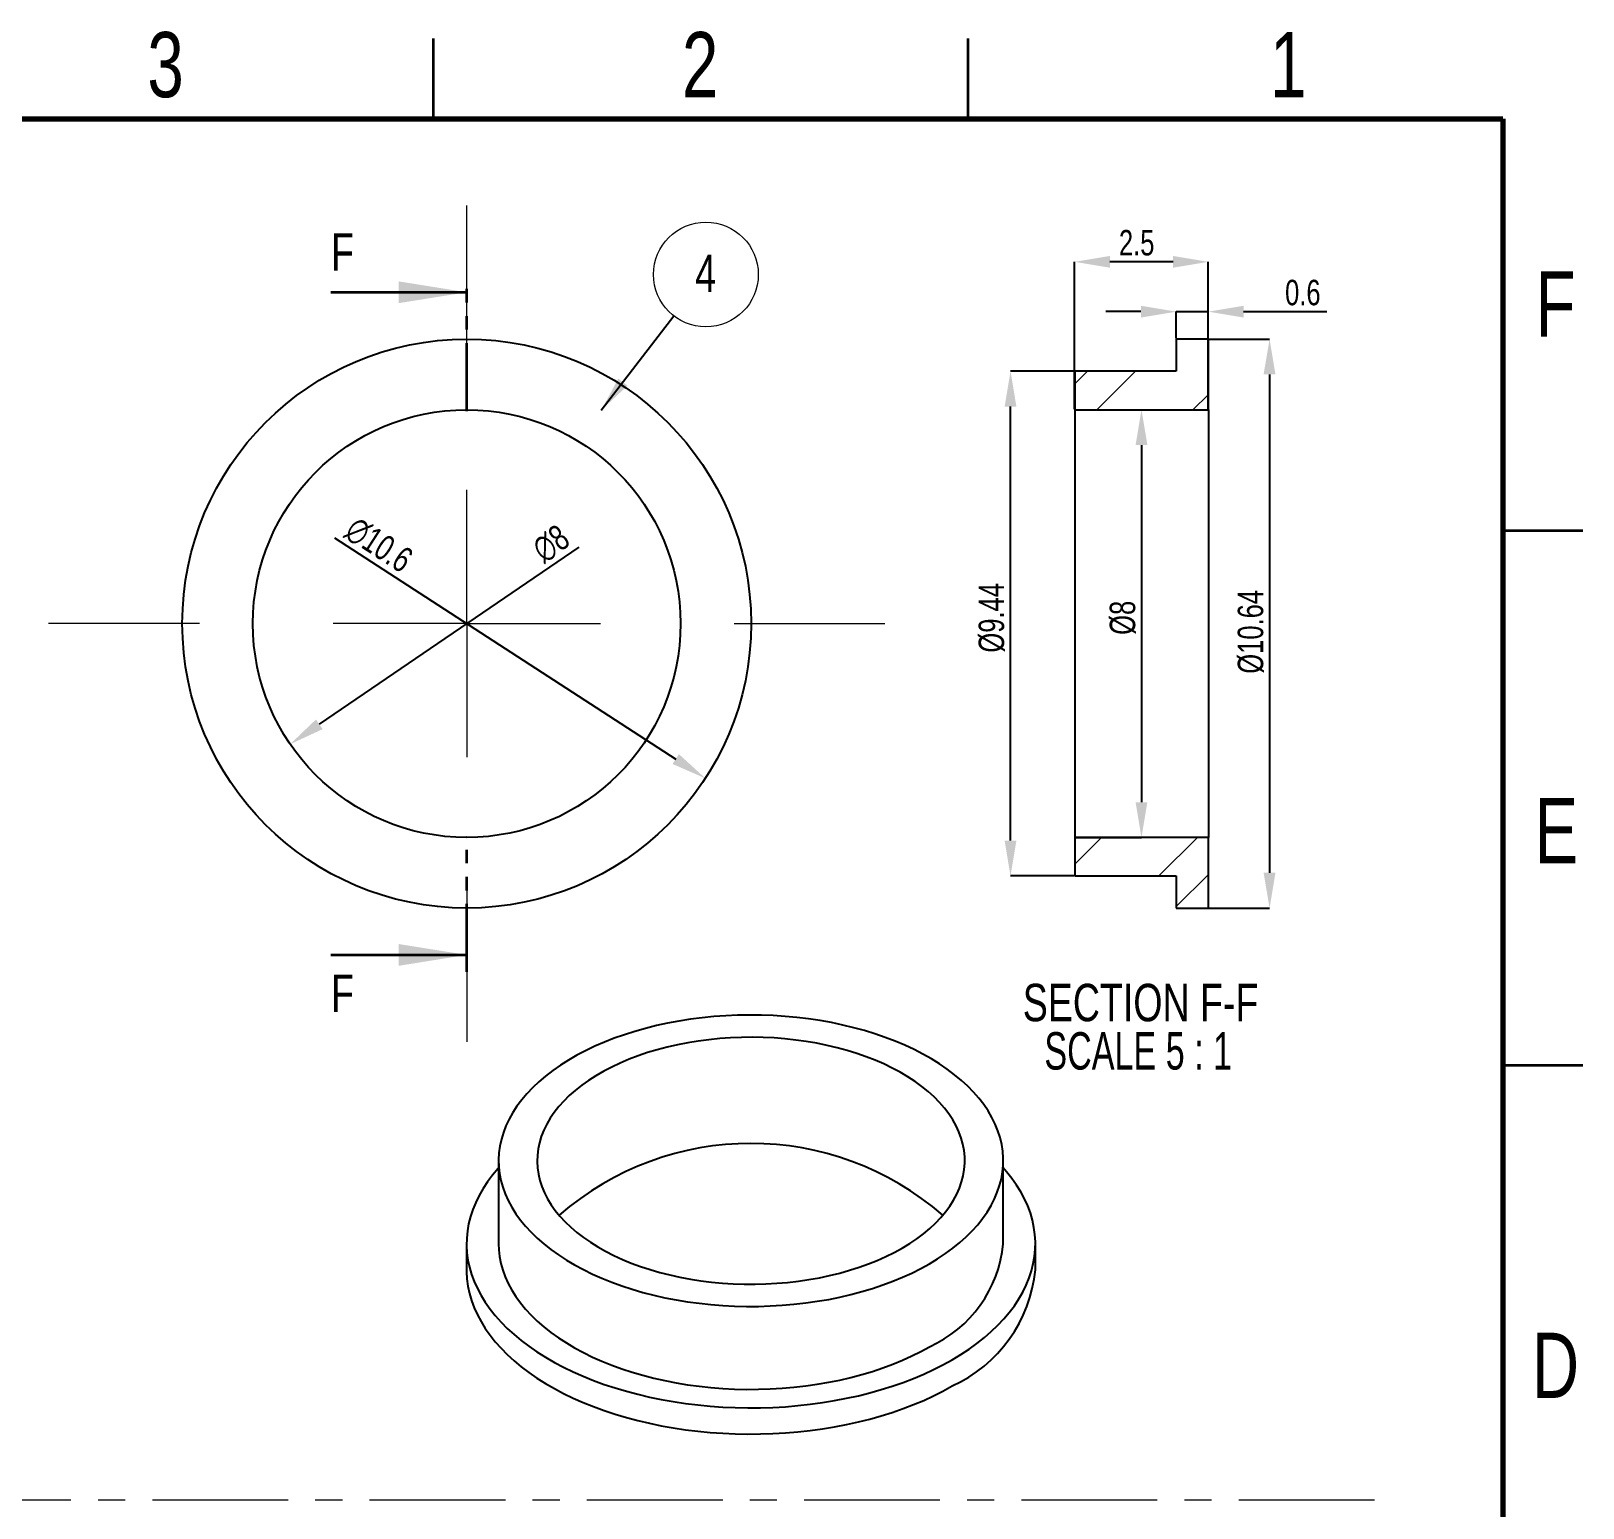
# Model space of a CAD drawing. Header units: millimetres. Extents: x 882 to 1669, y 471 to 913.
# Drawn here: x 1523.5 to 1668.6, y 774.8 to 912.9 of the extents above; entities that cross this region are included whole.
import ezdxf

# ---------------------------------------------------------------- set-up
doc = ezdxf.new("R2010")
doc.units = ezdxf.units.MM
doc.linetypes.add('CENTERX2', pattern=[20.32, 12.7, -2.54, 2.54, -2.54])
doc.linetypes.add('PHANTOM', pattern=[12.7, 6.35, -1.27, 1.27, -1.27, 1.27, -1.27])
doc.styles.add('SLDTEXTSTYLE0', font='TXT', dxfattribs={"width": 0.75})
doc.styles.add('SLDTEXTSTYLE6', font='TXT', dxfattribs={"width": 0.681818})
doc.styles.get("Standard").update_dxf_attribs({"font": 'arial.ttf'})
doc.dimstyles.new('SLDDIMSTYLE2', dxfattribs={"dimtxt": 0.18, "dimasz": 3.302, "dimexe": 0, "dimexo": 0.0625, "dimgap": 0, "dimtad": 0, "dimtih": 1, "dimtoh": 1, "dimdec": 0, "dimrnd": 1e-09, "dimzin": 0, "dimdsep": 46, "dimtxsty": 'Standard', "dimsah": 1, "dimcen": 0.09, "dimadec": 0, "dimazin": 0, "dimtfac": 3.302, "dimtdec": 0, "dimtofl": 0, "dimtmove": 0, "dimatfit": 3, "dimfxl": 1, "dimfrac": 2, "dimtolj": 1, "dimtzin": 0, "dimarcsym": 0})
doc.dimstyles.new('SLDDIMSTYLE6', dxfattribs={"dimtxt": 2.38125, "dimasz": 3.302, "dimexe": 0, "dimexo": 0.0625, "dimgap": 0.595312, "dimtad": 1, "dimdec": 1, "dimlfac": 0.2, "dimrnd": 1e-09, "dimzin": 12, "dimdsep": 46, "dimtxsty": 'SLDTEXTSTYLE0', "dimsah": 1, "dimcen": 0, "dimadec": 0, "dimazin": 3, "dimtfac": 1, "dimtdec": 1, "dimtmove": 0, "dimatfit": 3, "dimfxl": 1, "dimfrac": 2, "dimtolj": 1, "dimtzin": 12, "dimarcsym": 0})
doc.dimstyles.new('SLDDIMSTYLE7', dxfattribs={"dimtxt": 2.38125, "dimasz": 3.302, "dimexe": 0, "dimexo": 0.0625, "dimgap": 0.595312, "dimtad": 1, "dimdec": 6, "dimlfac": 0.2, "dimrnd": 1e-09, "dimzin": 12, "dimdsep": 46, "dimtxsty": 'SLDTEXTSTYLE0', "dimsah": 1, "dimcen": 0.09, "dimadec": 0, "dimazin": 3, "dimtfac": 1, "dimtdec": 1, "dimtofl": 0, "dimtmove": 0, "dimatfit": 3, "dimfxl": 1, "dimfrac": 2, "dimtolj": 1, "dimtzin": 12, "dimarcsym": 0})
doc.dimstyles.new('SLDDIMSTYLE8', dxfattribs={"dimtxt": 2.38125, "dimasz": 3.302, "dimexe": 0, "dimexo": 0.0625, "dimgap": 0.595312, "dimtad": 1, "dimdec": 6, "dimlfac": 0.2, "dimrnd": 1e-09, "dimzin": 12, "dimdsep": 46, "dimtxsty": 'SLDTEXTSTYLE0', "dimsah": 1, "dimcen": 0.09, "dimadec": 0, "dimazin": 3, "dimtfac": 1, "dimtdec": 1, "dimtmove": 0, "dimatfit": 0, "dimfxl": 1, "dimfrac": 2, "dimtolj": 1, "dimtzin": 12, "dimarcsym": 0})
doc.dimstyles.new('SLDDIMSTYLE9', dxfattribs={"dimtxt": 2.38125, "dimasz": 3.302, "dimexe": 0, "dimexo": 0.0625, "dimgap": 0.595312, "dimtad": 1, "dimdec": 6, "dimlfac": 0.2, "dimrnd": 1e-09, "dimdsep": 46, "dimtxsty": 'SLDTEXTSTYLE0', "dimsah": 1, "dimcen": 0.09, "dimadec": 0, "dimazin": 2, "dimtfac": 1, "dimtdec": 1, "dimtmove": 0, "dimatfit": 0, "dimfxl": 1, "dimfrac": 2, "dimtolj": 1, "dimtzin": 12, "dimarcsym": 0})
pattern_1 = [(45, (1251.1185, 617.688), (-6.7352, 6.7352), []), (45, (1255.609, 617.688), (-6.7352, 6.7352), [])]

# ---------------------------------------------------------------- blocks, each defined once
blk = doc.blocks.new('*D77')
at = {"color": 0, "linetype": 'Continuous', "lineweight": -2, "transparency": 16777216}
blk.add_line((1574.71, 864.64), (1550.43, 848.06), dxfattribs=at)
at = {"color": 0, "linetype": 'Continuous', "transparency": 16777216}
blk.add_solid([(1550.12, 848.51), (1550.75, 847.61), (1547.71, 846.2)], dxfattribs=at)
at = {"layer": 'Defpoints', "color": 0, "linetype": 'Continuous', "transparency": 16777216}
for p in [(1580.74, 868.76), (1547.71, 846.2)]:
    blk.add_point(p, dxfattribs=at)
at = {"color": 0, "linetype": 'Continuous', "lineweight": 18, "transparency": 16777216, "insert": (1570.08, 865.09), "char_height": 2.381, "attachment_point": 1, "rotation": 34.3419, "style": 'SLDTEXTSTYLE0'}
blk.add_mtext('\\A1;∅8', dxfattribs=at)
blk = doc.blocks.new('*D78')
at = {"color": 0, "linetype": 'Continuous', "lineweight": -2, "transparency": 16777216}
blk.add_line((1551.86, 865.49), (1583.77, 844.81), dxfattribs=at)
at = {"color": 0, "linetype": 'Continuous', "transparency": 16777216}
blk.add_solid([(1584.07, 845.27), (1583.47, 844.35), (1586.54, 843.01)], dxfattribs=at)
at = {"layer": 'Defpoints', "color": 0, "linetype": 'Continuous', "transparency": 16777216}
for p in [(1541.9, 871.95), (1586.54, 843.01)]:
    blk.add_point(p, dxfattribs=at)
at = {"color": 0, "linetype": 'Continuous', "lineweight": 18, "transparency": 16777216, "insert": (1553.97, 867.67), "char_height": 2.381, "attachment_point": 1, "rotation": 327.0557, "style": 'SLDTEXTSTYLE0'}
blk.add_mtext('\\A1;∅10.6', dxfattribs=at)
blk = doc.blocks.new('SW_NOTE_19')
at = {"color": 0, "linetype": 'Continuous', "lineweight": 0}
blk.add_circle((2.99, 3.88), 4.9, dxfattribs=at)
at = {"color": 0, "linetype": 'Continuous', "lineweight": 0, "insert": (2.96, 5.73), "char_height": 3.5, "attachment_point": 2, "style": 'SLDTEXTSTYLE0'}
blk.add_mtext('4', dxfattribs=at)
blk = doc.blocks.new('SW_CENTERMARKSYMBOL_2')
at = {"color": 0, "linetype": 'Continuous', "lineweight": 0}
for p, q in [((0, 25), (0, 39.1)), ((0, 0), (0, 12.5)), ((-25, 0), (-39.1, 0)), ((0, 0), (-12.5, 0)), ((0, 0), (0, -12.5)), ((0, 0), (12.5, 0)), ((25, 0), (39.1, 0)), ((0, -25), (0, -39.1))]:
    blk.add_line(p, q, dxfattribs=at)
blk = doc.blocks.new('*D79')
at = {"color": 0, "linetype": 'Continuous', "lineweight": -2, "transparency": 16777216}
for p, q in [((1621.14, 877.48), (1627.33, 877.48)), ((1627.33, 874.18), (1627.33, 840.78)), ((1621.14, 837.48), (1627.33, 837.48))]:
    blk.add_line(p, q, dxfattribs=at)
at = {"color": 0, "linetype": 'Continuous', "transparency": 16777216}
for points in [[(1626.78, 874.18), (1627.88, 874.18), (1627.33, 877.48)], [(1626.78, 840.78), (1627.88, 840.78), (1627.33, 837.48)]]:
    blk.add_solid(points, dxfattribs=at)
at = {"layer": 'Defpoints', "color": 0, "linetype": 'Continuous', "transparency": 16777216}
for p in [(1621.08, 877.48), (1621.08, 837.48), (1627.33, 837.48)]:
    blk.add_point(p, dxfattribs=at)
at = {"color": 0, "linetype": 'Continuous', "lineweight": 18, "transparency": 16777216, "insert": (1624.36, 858.02), "char_height": 2.381, "attachment_point": 2, "rotation": 90, "style": 'SLDTEXTSTYLE0'}
blk.add_mtext('\\A1;%%c8', dxfattribs=at)
blk = doc.blocks.new('*D80')
at = {"color": 0, "linetype": 'Continuous', "lineweight": -2, "transparency": 16777216}
for p, q in [((1621.02, 881.08), (1615.08, 881.08)), ((1615.08, 837.18), (1615.08, 877.78)), ((1621.02, 833.88), (1615.08, 833.88))]:
    blk.add_line(p, q, dxfattribs=at)
at = {"color": 0, "linetype": 'Continuous', "transparency": 16777216}
for points in [[(1614.53, 877.78), (1615.63, 877.78), (1615.08, 881.08)], [(1614.53, 837.18), (1615.63, 837.18), (1615.08, 833.88)]]:
    blk.add_solid(points, dxfattribs=at)
at = {"layer": 'Defpoints', "color": 0, "linetype": 'Continuous', "transparency": 16777216}
for p in [(1615.08, 881.08), (1621.08, 881.08), (1621.08, 833.88)]:
    blk.add_point(p, dxfattribs=at)
at = {"color": 0, "linetype": 'Continuous', "lineweight": 18, "transparency": 16777216, "insert": (1612.1, 858.02), "char_height": 2.3813, "attachment_point": 2, "rotation": 90, "style": 'SLDTEXTSTYLE0'}
blk.add_mtext('\\A1;%%c9.44', dxfattribs=at)
blk = doc.blocks.new('*D81')
at = {"color": 0, "linetype": 'Continuous', "lineweight": -2, "transparency": 16777216}
for p, q in [((1621.08, 877.54), (1621.08, 891.31)), ((1630.28, 891.31), (1624.38, 891.31)), ((1633.58, 877.54), (1633.58, 891.31))]:
    blk.add_line(p, q, dxfattribs=at)
at = {"color": 0, "linetype": 'Continuous', "transparency": 16777216}
for points in [[(1624.38, 891.86), (1624.38, 890.76), (1621.08, 891.31)], [(1630.28, 891.86), (1630.28, 890.76), (1633.58, 891.31)]]:
    blk.add_solid(points, dxfattribs=at)
at = {"layer": 'Defpoints', "color": 0, "linetype": 'Continuous', "transparency": 16777216}
for p in [(1621.08, 891.31), (1621.08, 877.48), (1633.58, 877.48)]:
    blk.add_point(p, dxfattribs=at)
at = {"color": 0, "linetype": 'Continuous', "lineweight": 18, "transparency": 16777216, "insert": (1626.88, 894.29), "char_height": 2.381, "attachment_point": 2, "style": 'SLDTEXTSTYLE0'}
blk.add_mtext('\\A1;2.5', dxfattribs=at)
blk = doc.blocks.new('*D82')
at = {"color": 0, "linetype": 'Continuous', "lineweight": -2, "transparency": 16777216}
for p, q in [((1627.28, 886.65), (1623.98, 886.65)), ((1630.58, 884.14), (1630.58, 886.65)), ((1630.58, 886.65), (1633.58, 886.65)), ((1633.58, 884.14), (1633.58, 886.65)), ((1636.88, 886.65), (1644.65, 886.65))]:
    blk.add_line(p, q, dxfattribs=at)
at = {"color": 0, "linetype": 'Continuous', "transparency": 16777216}
for points in [[(1627.28, 887.2), (1627.28, 886.1), (1630.58, 886.65)], [(1636.88, 887.2), (1636.88, 886.1), (1633.58, 886.65)]]:
    blk.add_solid(points, dxfattribs=at)
at = {"layer": 'Defpoints', "color": 0, "linetype": 'Continuous', "transparency": 16777216}
for p in [(1630.58, 886.65), (1630.58, 884.08), (1633.58, 884.08)]:
    blk.add_point(p, dxfattribs=at)
at = {"color": 0, "linetype": 'Continuous', "lineweight": 18, "transparency": 16777216, "insert": (1642.42, 889.63), "char_height": 2.381, "attachment_point": 2, "style": 'SLDTEXTSTYLE0'}
blk.add_mtext('\\A1;0.6', dxfattribs=at)
blk = doc.blocks.new('*D83')
at = {"color": 0, "linetype": 'Continuous', "lineweight": -2, "transparency": 16777216}
for p, q in [((1633.64, 884.08), (1639.31, 884.08)), ((1639.31, 880.78), (1639.31, 834.18)), ((1633.64, 830.88), (1639.31, 830.88))]:
    blk.add_line(p, q, dxfattribs=at)
at = {"color": 0, "linetype": 'Continuous', "transparency": 16777216}
for points in [[(1638.75, 880.78), (1639.86, 880.78), (1639.31, 884.08)], [(1638.75, 834.18), (1639.86, 834.18), (1639.31, 830.88)]]:
    blk.add_solid(points, dxfattribs=at)
at = {"layer": 'Defpoints', "color": 0, "linetype": 'Continuous', "transparency": 16777216}
for p in [(1633.58, 884.08), (1633.58, 830.88), (1639.31, 830.88)]:
    blk.add_point(p, dxfattribs=at)
at = {"color": 0, "linetype": 'Continuous', "lineweight": 18, "transparency": 16777216, "insert": (1636.33, 856.71), "char_height": 2.3813, "attachment_point": 2, "rotation": 90, "style": 'SLDTEXTSTYLE0'}
blk.add_mtext('\\A1;%%c10.64', dxfattribs=at)
blk = doc.blocks.new('SW_NOTE_20')
at = {"color": 0, "linetype": 'Continuous', "lineweight": 0, "char_height": 3.5, "attachment_point": 2}
for s, insert, style in [('SECTION F-F', (13.18, 4.51), 'SLDTEXTSTYLE0'), ('SCALE 5 : 1', (12.96, -0.01), 'SLDTEXTSTYLE6')]:
    blk.add_mtext(s, dxfattribs=dict(at, insert=insert, style=style))

msp = doc.modelspace()

# ---------------------------------------------------------------- hatches: boundary and pattern name
at = {"linetype": 'Continuous', "lineweight": 18}
h = msp.add_hatch(dxfattribs=at)
h.set_pattern_fill('ANSI32', style=0)
h.set_pattern_definition(pattern_1)
h.paths.add_polyline_path([(1621.0817144, 881.0794601), (1621.0817144, 877.4794601), (1633.5817144, 877.4794601), (1633.5817144, 884.0794601), (1630.5817144, 884.0794601), (1630.5817144, 881.0794601)], flags=0)
h = msp.add_hatch(dxfattribs=at)
h.set_pattern_fill('ANSI32', style=0)
h.set_pattern_definition(pattern_1)
h.paths.add_polyline_path([(1633.5817144, 830.8794601), (1633.5817144, 837.4794601), (1621.0817144, 837.4794601), (1621.0817144, 833.8794601), (1630.5817144, 833.8794601), (1630.5817144, 830.8794601)], flags=0)

# ---------------------------------------------------------------- linework, layer by layer
at = {"color": 7, "linetype": 'Continuous', "lineweight": 35}
for p, q in [((1561.1184997, 904.6882634), (1561.1184997, 912.1882634)), ((1611.1184997, 904.6882634), (1611.1184997, 912.1882634)), ((1551.5219087, 888.4634601), (1564.2219087, 888.4634601)), ((1661.1184997, 866.1882634), (1668.6184997, 866.1882634)), ((1551.5219087, 826.4954601), (1564.2219087, 826.4954601)), ((1661.1184997, 816.1882634), (1668.6184997, 816.1882634))]:
    msp.add_line(p, q, dxfattribs=at)
at = {"color": 7, "linetype": 'Continuous', "lineweight": 70}
for p, q in [((1261.1184997, 904.6882634), (1661.1184997, 904.6882634)), ((1661.1184997, 904.6882634), (1661.1184997, 627.6882634))]:
    msp.add_line(p, q, dxfattribs=at)
at = {"color": 7, "linetype": 'PHANTOM', "lineweight": 35}
for p, q in [((1564.2219087, 877.3509601), (1564.2219087, 890.0509601)), ((1564.2219087, 824.9079601), (1564.2219087, 837.6143101))]:
    msp.add_line(p, q, dxfattribs=at)
at = {"color": 7, "linetype": 'Continuous', "lineweight": 25}
for p, q in [((1630.5817143, 884.0794583), (1630.5817143, 881.0794588)), ((1633.5817144, 884.0794583), (1630.5817143, 884.0794583)), ((1633.5817144, 877.4794593), (1633.5817144, 884.0794583)), ((1630.5817143, 881.0794588), (1621.0817147, 881.0794588)), ((1621.0817147, 881.0794588), (1621.0817147, 877.4794593)), ((1621.0817147, 877.4794593), (1621.0817147, 837.4794602)), ((1621.0817147, 877.4794593), (1633.5817144, 877.4794593)), ((1633.5817144, 877.4794593), (1633.5817144, 837.4794602)), ((1633.5817144, 837.4794602), (1621.0817147, 837.4794602)), ((1621.0817147, 837.4794602), (1621.0817147, 833.8794601)), ((1633.5817144, 830.8794601), (1633.5817144, 837.4794602)), ((1621.0817147, 833.8794601), (1630.5817143, 833.8794601)), ((1630.5817143, 833.8794601), (1630.5817143, 830.8794601)), ((1630.5817143, 830.8794601), (1633.5817144, 830.8794601)), ((1567.2068029, 807.2480966), (1567.2068029, 799.4909593)), ((1614.4068026, 799.4909588), (1614.4068026, 807.2480962)), ((1564.2068026, 799.4909588), (1564.2068026, 797.0413362)), ((1617.4068045, 797.0413358), (1617.4068045, 799.4909583))]:
    msp.add_line(p, q, dxfattribs=at)
at = {"color": 7, "linetype": 'CENTERX2', "lineweight": 18}
msp.add_line((1514.5007659, 775.5461707), (1649.375745, 775.5461707), dxfattribs=at)
at = {"color": 7, "linetype": 'Continuous', "lineweight": 25, "flags": 128}
for points in [[(1607.4945218, 797.6144812), (1608.2639727, 798.0801706), (1608.9944673, 798.5663186), (1609.6843793, 799.0718384), (1610.3321695, 799.5956018), (1610.9363895, 800.1364419), (1611.4956917, 800.6931511), (1612.0088309, 801.264486), (1612.4746568, 801.8491743), (1612.8921358, 802.4459083), (1613.2603334, 803.0533579), (1613.5784293, 803.6701675), (1613.8457128, 804.2949611), (1614.0615861, 804.9263445), (1614.225567, 805.5629101), (1614.3372956, 806.2032336), (1614.3965161, 806.84589), (1614.4030991, 807.4894435), (1614.3570298, 808.1324582), (1614.2584111, 808.7734993), (1614.1074628, 809.411137), (1613.9045191, 810.0439484), (1613.6500394, 810.6705202), (1613.3445851, 811.2894564), (1612.9888393, 811.899374), (1612.583599, 812.4989139), (1612.1297647, 813.086735), (1611.6283506, 813.6615297), (1611.0804761, 814.2220128), (1610.487363, 814.7669357), (1609.8503347, 815.2950797), (1609.1708123, 815.8052674), (1608.4503136, 816.296362), (1607.6904454, 816.7672648), (1606.8929019, 817.2169276), (1606.0594644, 817.6443466), (1605.1919926, 818.0485663), (1604.2924216, 818.428686), (1603.3627601, 818.7838581), (1602.40508, 819.1132894), (1601.4215207, 819.4162447), (1600.4142744, 819.6920478), (1599.3855908, 819.9400842), (1598.3377642, 820.1597995), (1597.2731348, 820.3507036), (1596.1940742, 820.5123702), (1595.1029936, 820.6444398), (1594.0023262, 820.7466165), (1592.8945288, 820.8186732), (1591.7820722, 820.8604483), (1590.6674395, 820.8718487), (1589.5531182, 820.8528496), (1588.4415942, 820.8034929), (1587.3353477, 820.7238884), (1586.2368475, 820.6142144), (1585.1485452, 820.4747158), (1584.0728675, 820.3057026), (1583.0122171, 820.1075536), (1581.9689586, 819.8807095), (1580.9454214, 819.6256775), (1579.9438882, 819.343026), (1578.9665947, 819.0333861), (1578.0157215, 818.6974487), (1577.09339, 818.3359632), (1576.2016584, 817.9497363), (1575.3425167, 817.53963), (1574.5178819, 817.1065591), (1573.7295941, 816.6514902), (1572.9794121, 816.1754387), (1572.2690101, 815.6794667), (1571.599973, 815.1646811), (1570.9737939, 814.6322304), (1570.3918702, 814.083303), (1569.8555, 813.5191235), (1569.3658802, 812.9409507), (1568.924104, 812.3500752), (1568.5311559, 811.7478149), (1568.1879146, 811.1355145), (1567.8951434, 810.5145389), (1567.6534986, 809.8862754), (1567.4635169, 809.2521247), (1567.3256231, 808.6135022), (1567.2401255, 807.9718331), (1567.2072145, 807.3285491), (1567.2269626, 806.6850853), (1567.2993272, 806.0428778), (1567.4241465, 805.40336), (1567.601141, 804.7679582), (1567.8299169, 804.1380907), (1568.1099621, 803.5151623), (1568.4406535, 802.9005649), (1568.8212528, 802.2956674), (1569.2509111, 801.7018211), (1569.7286678, 801.1203501), (1570.2534587, 800.5525535), (1570.8241122, 799.9996965), (1571.4393549, 799.4630143), (1572.097813, 798.9437031), (1572.7980178, 798.4429222), (1573.5384095, 797.961789), (1574.3173327, 797.5013769), (1575.1330487, 797.0627144), (1575.9837417, 796.6467793), (1576.8675084, 796.2544994), (1577.7823799, 795.8867508), (1578.7263162, 795.5443539), (1579.6972067, 795.2280727), (1580.6928881, 794.9386124), (1581.7111346, 794.6766195), (1582.7496807, 794.4426792), (1583.8062034, 794.2373116), (1584.8783484, 794.0609765), (1585.9637203, 793.9140685), (1587.0599006, 793.7969117), (1588.1644411, 793.7097711), (1589.2748772, 793.6528397), (1590.3887319, 793.6262445), (1591.5035202, 793.6300447), (1592.6167543, 793.664232), (1593.7259474, 793.7287316), (1594.8286308, 793.8233957), (1595.9223374, 793.9480167), (1597.0046289, 794.1023162), (1598.0730902, 794.2859491), (1599.1253377, 794.498505), (1600.1590234, 794.7395105), (1601.171843, 795.0084261), (1602.1615313, 795.304655), (1603.1258845, 795.6275333), (1604.0627484, 795.9763421), (1604.9700316, 796.3503034), (1605.8457124, 796.7485811), (1606.6878368, 797.1702867), (1607.4945218, 797.6144812)], [(1604.9489378, 799.0840156), (1605.6525978, 799.511527), (1606.3175251, 799.9592232), (1606.9419855, 800.4259359), (1607.5243535, 800.9104454), (1608.0631042, 801.4114912), (1608.5568369, 801.9277628), (1609.0042615, 802.4579148), (1609.4042116, 803.000563), (1609.7556451, 803.5542923), (1610.057638, 804.1176604), (1610.3094135, 804.6891928), (1610.5103042, 805.2674032), (1610.6597946, 805.8507797), (1610.757488, 806.4378026), (1610.8031334, 807.0269391), (1610.7966105, 807.6166526), (1610.7379367, 808.2054037), (1610.6272633, 808.7916586), (1610.4648819, 809.373886), (1610.2512163, 809.9505668), (1609.9868214, 810.5201983), (1609.672387, 811.0812931), (1609.3087354, 811.632387), (1608.8968142, 812.1720426), (1608.4376967, 812.6988531), (1607.932584, 813.2114421), (1607.3827915, 813.708474), (1606.7897541, 814.188652), (1606.1550193, 814.6507216), (1605.4802433, 815.0934795), (1604.7671844, 815.5157701), (1604.0177065, 815.9164908), (1603.2337619, 816.2945961), (1602.4173964, 816.649101), (1601.5707395, 816.9790792), (1600.6960022, 817.2836706), (1599.795464, 817.5620803), (1598.8714758, 817.813582), (1597.9264488, 818.0375195), (1596.9628467, 818.2333088), (1595.9831836, 818.4004385), (1594.9900162, 818.5384733), (1593.9859358, 818.6470531), (1592.9735615, 818.7258939), (1591.9555336, 818.7747906), (1590.9345089, 818.7936152), (1589.9131512, 818.7823191), (1588.8941252, 818.7409315), (1587.8800885, 818.6695603), (1586.8736881, 818.5683922), (1585.8775481, 818.4376904), (1584.8942685, 818.2777963), (1583.9264137, 818.0891268), (1582.9765091, 817.8721746), (1582.0470326, 817.6275051), (1581.1404099, 817.3557572), (1580.2590052, 817.0576394), (1579.4051187, 816.7339296), (1578.5809779, 816.3854723), (1577.7887329, 816.0131768), (1577.0304505, 815.6180141), (1576.308109, 815.2010153), (1575.6235931, 814.7632682), (1574.9786884, 814.3059149), (1574.3750772, 813.8301485), (1573.8143348, 813.3372103), (1573.2979235, 812.8283862), (1572.8271914, 812.305004), (1572.4033655, 811.7684287), (1572.0275524, 811.2200604), (1571.7007318, 810.6613297), (1571.4237573, 810.0936945), (1571.1973505, 809.5186352), (1571.0221032, 808.9376525), (1570.8984713, 808.3522616), (1570.826778, 807.7639904), (1570.8072106, 807.1743732), (1570.8398193, 806.5849482), (1570.92452, 805.9972532), (1571.0610911, 805.4128219), (1571.2491771, 804.8331787), (1571.4882864, 804.2598353), (1571.7777949, 803.6942878), (1572.1169486, 803.1380122), (1572.5048618, 802.5924597), (1572.9405227, 802.0590527), (1573.4227946, 801.539183), (1573.9504197, 801.034208), (1574.5220207, 800.5454433), (1575.1361077, 800.0741656), (1575.7910763, 799.621604), (1576.4852201, 799.1889396), (1577.216728, 798.7772995), (1577.9836903, 798.3877596), (1578.7841051, 798.021335), (1579.615888, 797.6789817), (1580.4768658, 797.3615933), (1581.364792, 797.069998), (1582.2773536, 796.8049551), (1583.2121658, 796.567158), (1584.1667919, 796.3572264), (1585.1387418, 796.1757073), (1586.1254794, 796.0230754), (1587.1244281, 795.8997288), (1588.1329848, 795.805988), (1589.1485181, 795.7420977), (1590.1683755, 795.708226), (1591.1898999, 795.7044604), (1592.2104249, 795.7308109), (1593.2272884, 795.7872081), (1594.2378357, 795.8735071), (1595.2394341, 795.9894788), (1596.2294644, 796.1348258), (1597.2053525, 796.3091625), (1598.1645435, 796.5120408), (1599.1045397, 796.7429271), (1600.0228895, 797.0012198), (1600.917195, 797.2862456), (1601.7851258, 797.5972598), (1602.6244117, 797.9334536), (1603.4328695, 798.293947), (1604.2083861, 798.6778013), (1604.9489378, 799.0840156)], [(1567.2068027, 806.5753871), (1567.1596952, 806.5228426), (1566.6440384, 805.9121223), (1566.1756818, 805.2888326), (1565.7555412, 804.654193), (1565.3844399, 804.0094462), (1565.0631039, 803.3558542), (1564.7921622, 802.6946965), (1564.5721452, 802.0272671), (1564.4034843, 801.3548731), (1564.2865092, 800.6788304), (1564.2214484, 800.0004623), (1564.2084298, 799.3210967), (1564.2474798, 798.6420643), (1564.3385189, 797.9646922), (1564.4813732, 797.2903094), (1564.6757591, 796.6202338), (1564.9212974, 795.9557771), (1565.2175095, 795.2982421), (1565.5638126, 794.6489137), (1565.9595311, 794.009064), (1566.4038882, 793.3799455), (1566.896016, 792.762789), (1567.4349491, 792.158804), (1568.0196353, 791.5691718), (1568.6489265, 790.9950457), (1569.3215951, 790.4375526), (1570.0363192, 789.8977806), (1570.791706, 789.3767885), (1571.5862696, 788.8755956), (1572.4184608, 788.3951819), (1573.286648, 787.9364892), (1574.1891289, 787.5004146), (1575.1241436, 787.0878127), (1576.0898546, 786.6994893), (1577.0843787, 786.3362068), (1578.1057614, 785.9986751), (1579.1520076, 785.6875557), (1580.221069, 785.4034568), (1581.3108531, 785.1469345), (1582.4192247, 784.9184915), (1583.544017, 784.7185745), (1584.6830241, 784.5475751), (1585.8340216, 784.4058289), (1586.9947524, 784.2936123), (1588.1629462, 784.2111431), (1589.3363144, 784.1585884), (1590.5125613, 784.1360448), (1591.6893853, 784.1435598), (1592.8644781, 784.1811201), (1594.0355456, 784.2486482), (1595.2002935, 784.3460135), (1596.3564392, 784.4730272), (1597.501723, 784.629438), (1598.6338993, 784.8149418), (1599.7507554, 785.0291736), (1600.8501041, 785.2717147), (1601.929789, 785.5420921), (1602.9877033, 785.8397737), (1604.0217697, 786.1641801), (1605.0299717, 786.5146718), (1606.0103261, 786.8905677), (1606.9609236, 787.2911268), (1607.8798947, 787.7155702), (1608.7654454, 788.1630637), (1609.6158419, 788.6327319)], [(1609.6158419, 788.6327319), (1610.4294191, 789.1236553), (1611.2045846, 789.6348728), (1611.9398218, 790.1653835), (1612.6336857, 790.7141518), (1613.2848271, 791.2800984), (1613.8919623, 791.862121), (1614.4539115, 792.4590748), (1614.9695671, 793.0697957), (1615.4379252, 793.6930846), (1615.8580642, 794.327725), (1616.2291648, 794.9724723), (1616.5505016, 795.6260638), (1616.8214424, 796.2872221), (1617.0414605, 796.9546508), (1617.2101203, 797.6270454), (1617.3270951, 798.3030883), (1617.3921585, 798.9814549), (1617.4051763, 799.660821), (1617.3661254, 800.3398539), (1617.2750882, 801.0172249), (1617.1322318, 801.6916088), (1616.9378459, 802.3616845), (1616.6923076, 803.0261412), (1616.3960959, 803.683676), (1616.0497921, 804.3330048), (1615.6540743, 804.9728541), (1615.2097165, 805.601973), (1614.7175895, 806.2191291), (1614.4068026, 806.5753879)], [(1567.2068029, 799.4909593), (1567.2269626, 798.927948), (1567.2993272, 798.2857404), (1567.4241465, 797.6462226), (1567.601141, 797.0108208), (1567.8299169, 796.3809534), (1568.1099621, 795.758025), (1568.4406535, 795.1434275), (1568.8212528, 794.5385301), (1569.2509111, 793.9446837), (1569.7286678, 793.3632128), (1570.2534587, 792.7954161), (1570.8241122, 792.2425591), (1571.4393549, 791.705877), (1572.097813, 791.1865657), (1572.7980178, 790.6857848), (1573.5384095, 790.2046516), (1574.3173327, 789.7442396), (1575.1330487, 789.305577), (1575.9837417, 788.889642), (1576.8675084, 788.497362), (1577.7823799, 788.1296134), (1578.7263162, 787.7872165), (1579.6972067, 787.4709353), (1580.6928881, 787.1814751), (1581.7111346, 786.9194821), (1582.7496807, 786.6855419), (1583.8062034, 786.4801742), (1584.8783484, 786.3038392), (1585.9637203, 786.1569312), (1587.0599006, 786.0397743), (1588.1644411, 785.9526337), (1589.2748772, 785.8957023), (1590.3887319, 785.8691071), (1591.5035202, 785.8729074), (1592.6167543, 785.9070946), (1593.7259474, 785.9715942), (1594.8286308, 786.0662583), (1595.9223374, 786.1908794), (1597.0046289, 786.3451788), (1598.0730902, 786.5288117), (1599.1253377, 786.7413676), (1600.1590234, 786.9823731), (1601.171843, 787.2512887), (1602.1615313, 787.5475176), (1603.1258845, 787.8703959), (1604.0627484, 788.2192047), (1604.9700316, 788.5931661), (1605.8457124, 788.9914438), (1606.6878368, 789.4131493), (1607.4945218, 789.8573438)], [(1564.2068026, 797.0413362), (1564.2084298, 796.8714742), (1564.2474798, 796.1924418), (1564.3385189, 795.5150696), (1564.4813732, 794.8406869), (1564.6757591, 794.1706113), (1564.9212974, 793.5061546), (1565.2175095, 792.8486195), (1565.5638126, 792.1992912), (1565.9595311, 791.5594414), (1566.4038882, 790.9303229), (1566.896016, 790.3131664), (1567.4349491, 789.7091814), (1568.0196353, 789.1195492), (1568.6489265, 788.5454232), (1569.3215951, 787.98793), (1570.0363192, 787.448158), (1570.791706, 786.9271659), (1571.5862696, 786.4259731), (1572.4184608, 785.9455593), (1573.286648, 785.4868666), (1574.1891289, 785.050792), (1575.1241436, 784.6381901), (1576.0898546, 784.2498668), (1577.0843787, 783.8865843), (1578.1057614, 783.5490525), (1579.1520076, 783.2379331), (1580.221069, 782.9538342), (1581.3108531, 782.6973119), (1582.4192247, 782.4688689), (1583.544017, 782.2689519), (1584.6830241, 782.0979526), (1585.8340216, 781.9562063), (1586.9947524, 781.8439898), (1588.1629462, 781.7615205), (1589.3363144, 781.7089658), (1590.5125613, 781.6864223), (1591.6893853, 781.6939373), (1592.8644781, 781.7314976), (1594.0355456, 781.7990257), (1595.2002935, 781.8963909), (1596.3564392, 782.0234046), (1597.501723, 782.1798155), (1598.6338993, 782.3653192), (1599.7507554, 782.579551), (1600.8501041, 782.8220921), (1601.929789, 783.0924695), (1602.9877033, 783.3901511), (1604.0217697, 783.7145575), (1605.0299717, 784.0650492), (1606.0103261, 784.4409452), (1606.9609236, 784.8415043), (1607.8798947, 785.2659476), (1608.7654454, 785.7134412), (1609.6158419, 786.1831093)]]:
    msp.add_lwpolyline(points, dxfattribs=at)
at = {"color": 7, "linetype": 'Continuous', "lineweight": 25}
for radius in [26.6, 20]:
    msp.add_circle((1564.2219087, 857.4794601), radius, dxfattribs=at)
for centre, radius, start, end in [((1590.8068029, 781.5709131), 27.2970875, 48.911869928, 131.088128554), ((1602.6689925, 800.6163886), 11.7916401, 294.156667882, 354.523180848), ((1604.1061544, 798.3605916), 13.3659167, 294.344317827, 354.335512863)]:
    msp.add_arc(centre, radius, start, end, dxfattribs=at)
at = {"color": 7, "linetype": 'Continuous', "lineweight": 35}
for points in [[(1564.2219087, 888.4634601), (1557.8719087, 889.4794601), (1557.8719087, 887.4474601)], [(1564.2219087, 826.4954601), (1557.8719087, 827.5114601), (1557.8719087, 825.4794601)]]:
    msp.add_solid(points, dxfattribs=at)

# ---------------------------------------------------------------- block references
at = {"color": 7, "linetype": 'Continuous', "lineweight": 0}
for name, p in [('SW_CENTERMARKSYMBOL_2', (1564.2219087, 857.4794601)), ('SW_NOTE_19', (1583.6026065, 886.2485879)), ('SW_NOTE_20', (1614.0657423, 819.2837656))]:
    msp.add_blockref(name, p, dxfattribs=at)

# ---------------------------------------------------------------- texts
at = {"color": 7, "linetype": 'Continuous', "lineweight": 0, "char_height": 6.096, "attachment_point": 2, "style": 'SLDTEXTSTYLE0'}
for s, insert in [('3', (1536.0571164, 912.8019538)), ('2', (1586.0571164, 912.8019538)), ('1', (1641.0571164, 912.8019538)), ('F', (1666.0549997, 890.4139538)), ('E', (1666.1290829, 841.1639538)), ('D', (1666.0486497, 791.1639538))]:
    msp.add_mtext(s, dxfattribs=dict(at, insert=insert))
at = {"color": 7, "linetype": 'Continuous', "char_height": 3.5, "attachment_point": 1, "style": 'SLDTEXTSTYLE0'}
for insert in [(1551.5219087, 893.9742664), (1551.5219087, 824.6603617)]:
    msp.add_mtext('F', dxfattribs=dict(at, insert=insert))

# ---------------------------------------------------------------- dimensions: what is measured, and where the dimension line sits
at = {"color": 7, "linetype": 'Continuous', "lineweight": 18}
for base, p1, p2, dimstyle, picture, middle in [((1621.0817144, 891.3127503), (1633.5817144, 877.4794601), (1621.0817144, 877.4794601), 'SLDDIMSTYLE8', '*D81', (1626.8819137, 891.3127503)), ((1630.5817144, 886.6498558), (1633.5817144, 884.0794601), (1630.5817144, 884.0794601), 'SLDDIMSTYLE9', '*D82', (1642.4181362, 886.6498558))]:
    dim = msp.add_linear_dim(base=base, p1=p1, p2=p2, dimstyle=dimstyle, dxfattribs=at)
    dim.commit()
    dim.dimension.update_dxf_attribs({"geometry": picture, "text_midpoint": middle, "dimtype": 160})
for base, p1, p2, picture, middle in [((1639.3052911, 830.8794601), (1633.5817144, 884.0794601), (1633.5817144, 830.8794601), '*D83', (1639.3052911, 856.7074172)), ((1615.0795324, 881.0794601), (1621.0817144, 833.8794601), (1621.0817144, 881.0794601), '*D80', (1615.0795324, 858.0157733)), ((1627.3317144, 837.4794601), (1621.0817144, 877.4794601), (1621.0817144, 837.4794601), '*D79', (1627.3317144, 858.0157733))]:
    dim = msp.add_linear_dim(base=base, p1=p1, p2=p2, angle=90, text='%%c<>', dimstyle='SLDDIMSTYLE7', dxfattribs=at)
    dim.commit()
    dim.dimension.update_dxf_attribs({"geometry": picture, "text_midpoint": middle, "dimtype": 160})
for p1, p2, picture, middle in [((1541.8992024, 871.9451707), (1586.5446151, 843.0137496), '*D78', (1554.9784462, 863.469471)), ((1580.7356301, 868.7620577), (1547.7081874, 846.1968626), '*D77', (1572.9891741, 863.4694805))]:
    dim = msp.add_diameter_dim_2p(p1=p1, p2=p2, dimstyle='SLDDIMSTYLE6', dxfattribs=at)
    dim.commit()
    dim.dimension.update_dxf_attribs({"geometry": picture, "text_midpoint": middle, "dimtype": 163})

# ---------------------------------------------------------------- leaders
at = {"color": 7, "linetype": 'Continuous', "lineweight": 0}
msp.add_leader([(1576.81036, 877.4416969), (1583.6026065, 886.2485879)], dimstyle='SLDDIMSTYLE2', dxfattribs=at)

doc.saveas('drawing.dxf')
